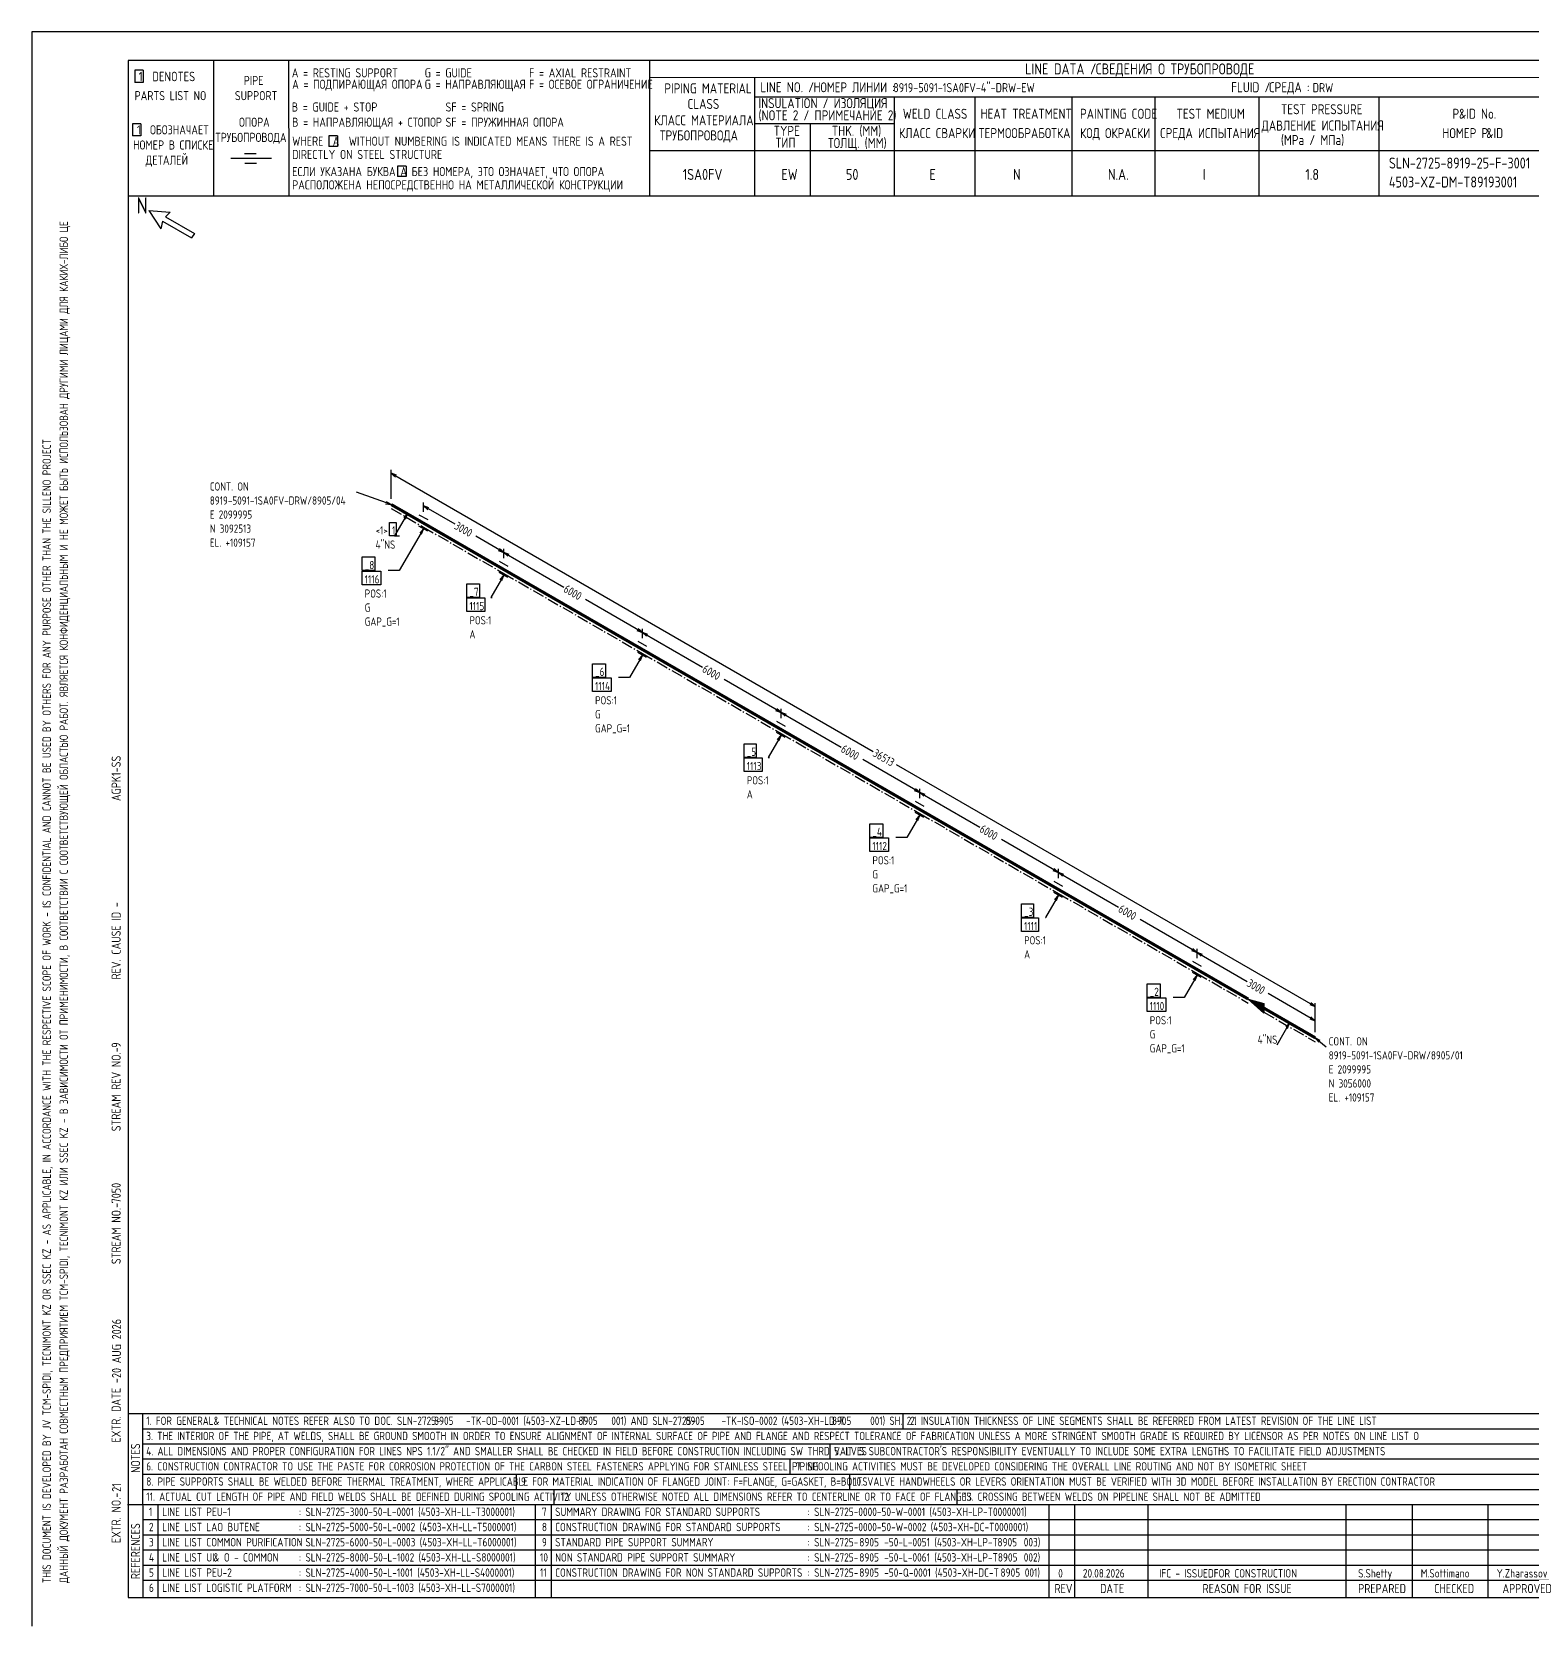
# Model space of a CAD drawing. Extents: x -1005 to 594, y -998 to 420.
# Drawn here: x 0 to 395.2, y 0 to 420 of the extents above; entities that cross this region are included whole.
import ezdxf

# ---------------------------------------------------------------- set-up
doc = ezdxf.new("R2010")
doc.units = 0
doc.linetypes.add('GT111', pattern=[4.5, 3, -0.6, 0.3, -0.6])
doc.styles.add('TTFN17', font='GOST type A')

msp = doc.modelspace()

# ---------------------------------------------------------------- linework, layer by layer
at = {"layer": 'GT_1', "flags": 128}
for points in [[(0, 420), (0, 0)], [(594, 420), (0, 420)], [(589.1, 412.5), (25.4, 412.5)], [(25.4, 412.5), (25.4, 7.5)], [(47.8, 412.5), (47.8, 376.7)], [(67.6, 412.5), (67.7, 376.7)], [(162.7, 412.5), (162.7, 376.7)], [(29.3, 409.9), (27.1, 409.9)], [(27.1, 409.9), (27.1, 406.7)], [(29.3, 409.9), (29.3, 406.7)], [(589.1, 408), (162.7, 407.9)], [(190.3, 407.8), (190.3, 376.7)], [(29.3, 406.7), (27.1, 406.7)], [(190.3, 402.9), (402.7, 402.9)], [(227.1, 402.9), (227.1, 376.7)], [(248.4, 402.9), (248.4, 376.8)], [(273.9, 402.9), (273.9, 376.7)], [(295.8, 402.9), (295.8, 376.7)], [(323.2, 402.9), (323.2, 376.7)], [(354.8, 402.9), (354.8, 376.8)], [(28.7, 395.8), (26.5, 395.8)], [(26.5, 395.8), (26.5, 392.6)], [(28.7, 395.8), (28.7, 392.6)], [(227.1, 395.8), (190.3, 395.8)], [(205, 395.8), (205, 376.7)], [(28.7, 392.6), (26.5, 392.6)], [(80.5, 392.6), (78.2, 392.6)], [(78.2, 392.6), (78.2, 389.8)], [(80.5, 392.6), (80.5, 389.8)], [(63.1, 386.6), (52.4, 386.6)], [(59.1, 387.9), (56, 387.9)], [(80.5, 389.8), (78.2, 389.8)], [(230.2, 388.7), (162.7, 388.7)], [(402.7, 388.7), (226.9, 388.7)], [(59.2, 385.3), (56.1, 385.3)], [(98.6, 384.6), (96.3, 384.6)], [(96.3, 384.6), (96.3, 381.9)], [(98.6, 384.6), (98.6, 381.9)], [(98.6, 381.9), (96.3, 381.9)], [(402.7, 376.7), (25.4, 376.7)], [(30.8, 372.9), (34, 368.1)], [(30.8, 372.9), (36.4, 372.5)], [(34.4, 370.1), (34, 368.1)], [(34.4, 370.1), (42, 365.7)], [(36.4, 372.5), (35.2, 371.3)], [(35.2, 371.3), (42.8, 366.9)], [(42.8, 366.9), (42, 365.7)], [(94.65, 296.975), (94.65, 304.625)], [(96.075, 303.2), (94.65, 303.725), (95.775, 302.75)], [(94.65, 303.725), (221.625, 230.45)], [(94.65, 295.475), (85.5, 298.775)], [(93.15, 295.7), (94.65, 295.475), (93.375, 296.225)], [(103.125, 293.6), (103.125, 296)], [(104.55, 294.575), (103.125, 295.1), (104.25, 294.125)], [(103.125, 295.1), (111.375, 290.375)], [(94.2, 290.75), (95.925, 290.75), (95.925, 287.225), (94.2, 287.225), (94.2, 290.75)], [(98.925, 293.075), (95.55, 287.225), (96.825, 287.225)], [(98.4, 291.65), (98.925, 293.075), (97.95, 291.95)], [(101.925, 292.775), (104.25, 291.5)], [(103.125, 289.1), (96.75, 278.075), (93.825, 278.075)], [(104.25, 288.5), (101.925, 289.775)], [(102.6, 287.675), (103.125, 289.1), (102.15, 287.975)], [(124.275, 282.875), (116.925, 287.15)], [(87, 281.675), (90.375, 281.675), (90.375, 278.075), (87, 278.075), (87, 281.675)], [(122.85, 283.4), (124.275, 282.875), (123.15, 283.85)], [(124.275, 281.375), (124.275, 283.775)], [(124.275, 281.375), (124.275, 283.775)], [(125.7, 282.35), (124.275, 282.875), (125.4, 281.9)], [(124.275, 282.875), (140.1, 273.725)], [(87, 277.925), (91.95, 277.925), (91.95, 274.325), (87, 274.325), (87, 277.925)], [(123.075, 280.55), (125.4, 279.275)], [(125.4, 276.275), (123.075, 277.55)], [(114.525, 274.625), (117.9, 274.625), (117.9, 271.025), (114.525, 271.025), (114.525, 274.625)], [(124.275, 276.875), (120.9, 271.025), (121.275, 271.025)], [(123.75, 275.45), (124.275, 276.875), (123.3, 275.75)], [(114.525, 270.875), (119.325, 270.875), (119.325, 267.275), (114.525, 267.275), (114.525, 270.875)], [(160.8, 261.8), (145.8, 270.425)], [(159.375, 262.325), (160.8, 261.8), (159.675, 262.775)], [(160.8, 260.3), (160.8, 262.7)], [(160.8, 260.3), (160.8, 262.7)], [(162.225, 261.275), (160.8, 261.8), (161.925, 260.825)], [(160.8, 261.8), (176.625, 252.65)], [(159.6, 259.475), (161.925, 258.2)], [(161.925, 255.2), (159.6, 256.475)], [(147.675, 253.55), (151.05, 253.55), (151.05, 249.95), (147.675, 249.95), (147.675, 253.55)], [(160.8, 255.8), (157.425, 249.95), (154.5, 249.95)], [(160.275, 254.375), (160.8, 255.8), (159.825, 254.675)], [(147.675, 249.8), (152.625, 249.8), (152.625, 246.2), (147.675, 246.2), (147.675, 249.8)], [(197.325, 240.725), (182.325, 249.35)], [(195.9, 241.25), (197.325, 240.725), (196.2, 241.7)], [(197.325, 239.225), (197.325, 241.625)], [(197.325, 239.225), (197.325, 241.625)], [(198.75, 240.2), (197.325, 240.725), (198.45, 239.75)], [(197.325, 240.725), (213.15, 231.575)], [(196.125, 238.4), (198.45, 237.125)], [(198.45, 234.125), (196.125, 235.4)], [(187.575, 232.475), (190.8, 232.475), (190.8, 228.875), (187.575, 228.875), (187.575, 232.475)], [(197.325, 234.725), (193.95, 228.875), (194.325, 228.875)], [(196.8, 233.3), (197.325, 234.725), (196.35, 233.6)], [(187.575, 228.725), (192.375, 228.725), (192.375, 225.125), (187.575, 225.125), (187.575, 228.725)], [(233.85, 219.65), (218.85, 228.275)], [(338.025, 163.25), (227.7, 226.925)], [(232.425, 220.175), (233.85, 219.65), (232.725, 220.625)], [(233.85, 218.15), (233.85, 220.55)], [(233.85, 218.15), (233.85, 220.55)], [(235.275, 219.125), (233.85, 219.65), (234.975, 218.675)], [(233.85, 219.65), (249.675, 210.5)], [(232.65, 217.325), (234.975, 216.05)], [(234.975, 213.05), (232.65, 214.325)], [(220.725, 211.4), (224.1, 211.4), (224.1, 207.8), (220.725, 207.8), (220.725, 211.4)], [(233.85, 213.65), (230.475, 207.8), (227.55, 207.8)], [(233.325, 212.225), (233.85, 213.65), (232.875, 212.525)], [(220.725, 207.65), (225.675, 207.65), (225.675, 204.05), (220.725, 204.05), (220.725, 207.65)], [(270.375, 198.575), (255.375, 207.2)], [(268.95, 199.1), (270.375, 198.575), (269.25, 199.55)], [(270.375, 197.075), (270.375, 199.475)], [(270.375, 197.075), (270.375, 199.475)], [(271.8, 198.05), (270.375, 198.575), (271.5, 197.6)], [(270.375, 198.575), (286.2, 189.425)], [(269.175, 196.25), (271.5, 194.975)], [(271.5, 191.975), (269.175, 193.25)], [(260.625, 190.325), (263.85, 190.325), (263.85, 186.725), (260.625, 186.725), (260.625, 190.325)], [(270.375, 192.575), (267, 186.725), (267.075, 186.725)], [(269.85, 191.15), (270.375, 192.575), (269.4, 191.45)], [(260.625, 186.575), (265.125, 186.575), (265.125, 182.975), (260.625, 182.975), (260.625, 186.575)], [(306.9, 177.5), (291.9, 186.125)], [(305.475, 178.025), (306.9, 177.5), (305.775, 178.475)], [(306.9, 176), (306.9, 178.4)], [(306.9, 176), (306.9, 178.4)], [(308.325, 176.975), (306.9, 177.5), (308.025, 176.525)], [(306.9, 177.5), (320.1, 169.85)], [(305.7, 175.175), (308.025, 173.9)], [(293.775, 169.25), (297.15, 169.25), (297.15, 165.65), (293.775, 165.65), (293.775, 169.25)], [(306.9, 171.5), (303.525, 165.65), (300.6, 165.65)], [(308.025, 170.9), (305.7, 172.175)], [(306.375, 170.075), (306.9, 171.5), (305.925, 170.375)], [(293.775, 165.5), (298.725, 165.5), (298.725, 161.9), (293.775, 161.9), (293.775, 165.5)], [(324.525, 162.8), (324.525, 161.45), (320.4, 165.2), (324.525, 164), (324.525, 161.6), (320.775, 164.975), (324.525, 163.925), (324.525, 161.825), (321.225, 164.75), (324.525, 163.7), (324.525, 161.975), (321.6, 164.45), (324.525, 163.55), (324.525, 162.125), (321.975, 164.3), (324.525, 163.4), (324.525, 162.275), (322.425, 164), (324.525, 163.25), (324.525, 162.5), (322.725, 163.85), (324.525, 163.025), (324.525, 162.65), (323.175, 163.55), (324.525, 162.875), (324.525, 162.8), (320.4, 165.2)], [(338.025, 159.5), (325.65, 166.625)], [(336.6, 163.775), (338.025, 163.25), (336.9, 164.225)], [(338.025, 156.5), (338.025, 164.15)], [(336.6, 160.025), (338.025, 159.5), (336.9, 160.475)], [(338.025, 156.5), (338.025, 160.4)], [(331.275, 158.9), (327.9, 153.05)], [(330.75, 157.475), (331.275, 158.9), (330.3, 157.775)], [(339.3, 154.25), (338.025, 155), (339, 153.875)], [(338.025, 155), (340.875, 152.6)], [(25.3, 56), (402.7, 56)], [(29.1, 56), (29.2, 7.5)], [(229.4, 56), (229.4, 52)], [(29.1, 52), (402.7, 52)], [(29.1, 48), (402.7, 48)], [(210.2, 48), (210.2, 44)], [(402.7, 44), (29.1, 44)], [(199.6, 44), (199.6, 40)], [(29.2, 40), (402.7, 40)], [(127.6, 40), (127.6, 36)], [(215.4, 40), (215.4, 36)], [(29.1, 36), (402.7, 36)], [(137.5, 36), (137.5, 32)], [(243.6, 36), (243.6, 32)], [(25.2, 32), (402.7, 32)], [(33.2, 32), (33.2, 7.6)], [(132.6, 32), (132.6, 7.6)], [(136.8, 32), (136.8, 7.6)], [(267.9, 32), (267.9, 7.5)], [(274.6, 32), (274.6, 7.5)], [(293.9, 32), (293.9, 7.5)], [(346.1, 32), (346.1, 7.5)], [(363.6, 32), (363.6, 7.5)], [(383.5, 32), (383.5, 7.5)], [(402.7, 28), (29.5, 28)], [(402.7, 24), (29.1, 24)], [(402.7, 20), (29.1, 20)], [(402.7, 16), (29.1, 16)], [(402.7, 12), (29.2, 12)], [(25.4, 7.5), (589.1, 7.5)], [(0, 0), (0, 0)]]:
    msp.add_lwpolyline(points, dxfattribs=at)
at = {"layer": 'GT_1', "const_width": 0.8, "flags": 128}
for points in [[(103.125, 290.6), (94.65, 295.475)], [(124.275, 278.375), (103.125, 290.6)], [(160.8, 257.3), (124.275, 278.375)], [(197.325, 236.225), (160.8, 257.3)], [(233.85, 215.15), (197.325, 236.225)], [(270.375, 194.075), (233.85, 215.15)], [(306.9, 173), (270.375, 194.075)], [(320.4, 165.2), (306.9, 173)], [(338.025, 155), (324.525, 162.8)]]:
    msp.add_lwpolyline(points, dxfattribs=at)
at = {"layer": 'GT_1', "linetype": 'GT111', "flags": 128}
for points in [[(94.65, 294.425), (103.125, 289.55)], [(103.125, 289.55), (124.275, 277.325)], [(124.275, 277.325), (160.8, 256.25)], [(160.8, 256.25), (197.325, 235.175)], [(197.325, 235.175), (233.85, 214.1)], [(233.85, 214.1), (270.375, 193.025)], [(270.375, 193.025), (306.9, 171.95)], [(306.9, 171.95), (320.4, 164.15)], [(324.525, 161.75), (338.025, 153.95)]]:
    msp.add_lwpolyline(points, dxfattribs=at)

# ---------------------------------------------------------------- texts
at = {"layer": 'GT_1', "style": 'TTFN17'}
for s, height, p in [('LINE DATA /', 2.8875, (261.633, 408.8)), ('СВЕДЕНИЯ О ТРУБОПРОВОДЕ', 2.8875, (280.233, 408.8)), (' 1  DENOTES', 2.5025, (26.875, 407)), (' PIPE', 2.4062, (54.561, 406)), ('A = RESTING SUPPORT', 2.40625, (68.461, 408)), ('A = ПОДПИРАЮЩАЯ ОПОРА', 2.40625, (68.561, 405)), ('G = GUIDE', 2.4062, (103.461, 408)), ('G = НАПРАВЛЯЮЩАЯ', 2.40625, (103.461, 405)), ('F = AXIAL RESTRAINT', 2.40625, (130.961, 408)), ('F = ОСЕВОЕ ОГРАНИЧЕНИЕ', 2.40625, (130.961, 405)), ('PARTS LIST NO', 2.40625, (27.061, 402)), ('SUPPORT', 2.4062, (53.461, 402)), ('PIPING MATERIAL', 2.64687, (166.597, 403.8)), ('LINE NO. /', 2.6469, (191.897, 404.1)), ('НОМЕР ЛИНИИ :', 2.59875, (205.89, 404.1)), ('8919-5091-1SA0FV-4"-DRW-EW', 2.40625, (226.861, 404.1)), ('FLUID /', 2.6469, (315.897, 404.1)), ('СРЕДА :', 2.6469, (325.897, 404.1)), ('DRW', 2.4062, (337.361, 404.1)), ('B = GUIDE + STOP', 2.40625, (68.461, 399)), ('SF = SPRING', 2.40625, (108.961, 399)), ('CLASS', 2.6469, (172.697, 399.7)), ('(NOTE 2 / ПРИМЕЧАНИЕ 2)', 2.64687, (191.397, 396.7)), ('INSULATION / ИЗОЛЯЦИЯ', 2.64687, (191.397, 399.9)), ('WELD CLASS', 2.6469, (229.397, 397.1)), ('HEAT TREATMENT', 2.64687, (249.897, 397.1)), ('PAINTING CODE', 2.64687, (276.097, 397.1)), ('TEST MEDIUM', 2.64687, (301.497, 397.1)), ('TEST PRESSURE', 2.64687, (328.997, 398.3)), ('P', 2.647, (374.197, 397.1)), ('&ID No.', 2.6469, (375.908, 397.1)), (' 1  ОБОЗНАЧАЕТ', 2.40625, (26.461, 393)), ('ОПОРА', 2.4062, (54.561, 395)), ('B = НАПРАВЛЯЮЩАЯ + СТОПОР', 2.40625, (68.561, 395)), ('SF = ПРУЖИННАЯ ОПОРА', 2.40625, (108.961, 395)), ('КЛАСС МАТЕРИАЛА', 2.64687, (163.897, 395.4)), ('TYPE', 2.6469, (195.397, 392.6)), ('THK. (MM)', 2.6469, (210.697, 392.6)), ('ДАВЛЕНИЕ ИСПЫТАНИЯ', 2.64687, (323.897, 394)), ('НОМЕР В СПИСКЕ', 2.40625, (26.661, 389)), ('ТРУБОПРОВОДА', 2.40625, (48.361, 391)), ('WHERE  A  WITHOUT NUMBERING IS INDICATED MEANS THERE IS A REST', 2.40625, (68.561, 390)), ('ТРУБОПРОВОДА', 2.64687, (165.397, 391.4)), ('ТИП', 2.6469, (195.897, 389.5)), ('ТОЛЩ. (ММ)', 2.6469, (209.697, 389.4)), ('КЛАСС СВАРКИ', 2.64687, (228.397, 392)), ('ТЕРМООБРАБОТКА', 2.64687, (249.397, 392)), ('КОД ОКРАСКИ', 2.64687, (276.097, 392)), ('СРЕДА ИСПЫТАНИЯ', 2.64687, (297.197, 392)), ('(MPa / МПа)', 2.64687, (328.997, 390.2)), ('НОМЕР P', 2.6469, (371.497, 392)), ('&ID', 2.6469, (383.097, 392)), ('ДЕТАЛЕЙ', 2.4062, (29.961, 385)), ('DIRECTLY ON STEEL STRUCTURE', 2.40625, (68.561, 386.5)), ('SLN-2725-8919-25-F-3001', 2.8875, (357.433, 384)), ('ЕСЛИ УКАЗАНА БУКВА A БЕЗ НОМЕРА, ЭТО ОЗНАЧАЕТ, ЧТО ОПОРА', 2.40625, (68.561, 382)), ('1SA0FV', 2.8875, (171.433, 381)), ('EW', 2.8875, (197.433, 381)), ('50', 2.8875, (214.433, 381)), ('E', 2.888, (236.433, 381)), ('N', 2.888, (258.433, 381)), ('N.A.', 2.8875, (283.433, 381)), ('I', 2.888, (308.433, 381)), ('1.8', 2.8875, (335.433, 381)), ('РАСПОЛОЖЕНА НЕПОСРЕДСТВЕННО НА МЕТАЛЛИЧЕСКОЙ КОНСТРУКЦИИ', 2.40625, (68.561, 378.5)), ('4503-XZ-DM-T89193001', 2.8875, (357.433, 379)), ('N', 4.331, (27.55, 372.1)), ('CONT. ON', 2.1656, (46.859, 299.15)), ('8919-5091-1SA0FV-DRW/8905/04', 2.16562, (46.859, 295.453)), ('E 2099995', 2.1656, (46.859, 291.755)), ('N 3092513', 2.1656, (46.859, 288.058)), ('EL. +109157', 2.16562, (46.859, 284.36)), ('<1>', 2.1656, (90.522, 287.6)), ('4"NS', 2.1656, (90.522, 283.85)), ('1', 2.166, (94.88, 287.6)), ('_8', 2.1656, (87.675, 278.45)), ('1116', 2.1656, (87.675, 274.7)), ('POS:1', 2.1656, (87.675, 270.95)), ('_7', 2.1656, (115.258, 271.4)), ('G', 2.166, (87.675, 267.253)), ('1115', 2.1656, (115.258, 267.65)), ('GAP_G=1', 2.1656, (87.675, 263.555)), ('POS:1', 2.1656, (115.258, 263.9)), ('A', 2.166, (115.258, 260.203)), ('_6', 2.1656, (148.35, 250.325)), ('1114', 2.1656, (148.35, 246.575)), ('POS:1', 2.1656, (148.35, 242.825)), ('G', 2.166, (148.35, 239.128)), ('GAP_G=1', 2.1656, (148.35, 235.43)), ('_5', 2.1656, (188.308, 229.25)), ('1113', 2.1656, (188.308, 225.5)), ('POS:1', 2.1656, (188.308, 221.75)), ('A', 2.166, (188.308, 218.053)), ('_4', 2.1656, (221.4, 208.175)), ('1112', 2.1656, (221.4, 204.425)), ('POS:1', 2.1656, (221.4, 200.675)), ('G', 2.166, (221.4, 196.978)), ('GAP_G=1', 2.1656, (221.4, 193.28)), ('_3', 2.1656, (261.358, 187.1)), ('1111', 2.1656, (261.358, 183.35)), ('POS:1', 2.1656, (261.358, 179.6)), ('A', 2.166, (261.358, 175.903)), ('_2', 2.1656, (294.45, 166.025)), ('1110', 2.1656, (294.45, 162.275)), ('POS:1', 2.1656, (294.45, 158.525)), ('G', 2.166, (294.45, 154.828)), ('4"NS', 2.1656, (322.872, 153.425)), ('GAP_G=1', 2.1656, (294.45, 151.13)), ('CONT. ON', 2.1656, (341.575, 152.975)), ('8919-5091-1SA0FV-DRW/8905/01', 2.16562, (341.575, 149.278)), ('E 2099995', 2.1656, (341.575, 145.58)), ('N 3056000', 2.1656, (341.575, 141.883)), ('EL. +109157', 2.16562, (341.575, 138.185)), ('1. FOR GENERAL', 2.18487, (30.128, 53)), ('& TECHNICAL NOTES REFER ALSO TO DOC. SLN-2725-      -TK-OD-0001 (4503-XZ-LD-T      001) AND SLN-2725-      -TK-ISO-0002 (4503-XH-LD-T      001) SH. 2.1', 2.18487, (47.868, 53)), ('8905', 2.1849, (105.928, 53)), ('8905', 2.1849, (143.928, 53)), ('8905', 2.1849, (172.128, 53)), ('8905', 2.1849, (210.728, 53)), ('2. INSULATION THICKNESS OF LINE SEGMENTS SHALL BE REFERRED FROM LATEST REVISION OF THE LINE LIST', 2.18487, (231.328, 53)), ('3. THE INTERIOR OF THE PIPE, AT WELDS, SHALL BE GROUND SMOOTH IN ORDER TO ENSURE ALIGNMENT OF INTERNAL SURFACE OF PIPE AND FLANGE AND RESPECT TOLERANCE OF FABRICATION UNLESS A MORE STRINGENT SMOOTH GRADE IS REQUIRED BY LICENSOR AS PER NOTES ON LINE LIST O', 2.18487, (30.128, 49)), ('4. ALL DIMENSIONS AND PROPER CONFIGURATION FOR LINES NPS 1.1/2" AND SMALLER SHALL BE CHECKED IN FIELD BEFORE CONSTRUCTION INCLUDING SW THRD VALVES', 2.18487, (30.128, 45)), ("5. IT IS SUBCONTRACTOR'S RESPONSIBILITY EVENTUALLY TO INCLUDE SOME EXTRA LENGTHS TO FACILITATE FIELD ADJUSTMENTS", 2.18487, (211.328, 45)), ('6. CONSTRUCTION CONTRACTOR TO USE THE PASTE FOR CORROSION PROTECTION OF THE CARBON STEEL FASTENERS APPLYING FOR STAINLESS STEEL PIPING', 2.18487, (30.128, 41)), ('7. SPOOLING ACTIVITIES MUST BE DEVELOPED CONSIDERING THE OVERALL LINE ROUTING AND NOT BY ISOMETRIC SHEET', 2.18487, (201.328, 41)), ('8. PIPE SUPPORTS SHALL BE WELDED BEFORE THERMAL TREATMENT, WHERE APPLICABLE', 2.18487, (30.128, 37)), ('9. FOR MATERIAL INDICATION OF FLANGED JOINT: F=FLANGE, G=GASKET, B=BOLTS', 2.18487, (128.828, 37)), ('10. VALVE HANDWHEELS OR LEVERS ORIENTATION MUST BE VERIFIED WITH 3D MODEL BEFORE INSTALLATION BY ERECTION CONTRACTOR', 2.18487, (216.328, 37)), ('11. ACTUAL CUT LENGTH OF PIPE AND FIELD WELDS SHALL BE DEFINED DURING SPOOLING ACTIVITY', 2.18487, (30.128, 33)), ('12. UNLESS OTHERWISE NOTED ALL DIMENSIONS REFER TO CENTERLINE OR TO FACE OF FLANGES', 2.18487, (139.328, 33)), ('13. CROSSING BETWEEN WELDS ON PIPELINE SHALL NOT BE ADMITTED', 2.18487, (245.328, 33)), ('1', 2.214, (30.832, 29)), ('LINE LIST PEU-1', 2.21375, (34.332, 29)), (': SLN-2725-3000-50-L-0001 (4503-XH-LL-T3000001)', 2.21375, (70.332, 29)), ('7', 2.214, (134.332, 29)), ('SUMMARY DRAWING FOR STANDARD SUPPORTS', 2.21375, (137.832, 29)), (': SLN-2725-0000-50-W-0001 (4503-XH-LP-T0000001)', 2.21375, (204.332, 29)), ('2', 2.214, (30.832, 25)), ('LINE LIST LAO BUTENE', 2.21375, (34.332, 25)), (': SLN-2725-5000-50-L-0002 (4503-XH-LL-T5000001)', 2.21375, (70.332, 25)), ('8', 2.214, (134.332, 25)), ('CONSTRUCTION DRAWING FOR STANDARD SUPPORTS', 2.21375, (137.832, 25)), (': SLN-2725-0000-50-W-0002 (4503-XH-DC-T0000001)', 2.21375, (204.332, 25)), ('3', 2.214, (30.832, 21)), ('LINE LIST COMMON PURIFICATION', 2.21375, (34.332, 21)), (': SLN-2725-6000-50-L-0003 (4503-XH-LL-T6000001)', 2.21375, (70.332, 21)), ('9', 2.214, (134.332, 21)), ('STANDARD PIPE SUPPORT SUMMARY', 2.21375, (137.832, 21)), (': SLN-2725-      -50-L-0051 (4503-XH-LP-T      003)', 2.21375, (204.332, 21)), ('8905', 2.2138, (217.932, 21)), ('8905', 2.2138, (254.332, 21)), ('4', 2.214, (30.832, 17)), ('LINE LIST UI', 2.21375, (34.332, 17)), ('& O - COMMON', 2.21375, (47.849, 17)), (': SLN-2725-8000-50-L-1002 (4503-XH-LL-S8000001)', 2.21375, (70.332, 17)), ('10', 2.2138, (133.832, 17)), ('NON STANDARD PIPE SUPPORT SUMMARY', 2.21375, (137.832, 17)), (': SLN-2725-      -50-L-0061 (4503-XH-LP-T      002)', 2.21375, (204.332, 17)), ('8905', 2.2138, (217.932, 17)), ('8905', 2.2138, (254.432, 17)), ('5', 2.214, (30.832, 13)), ('LINE LIST PEU-2', 2.21375, (34.332, 13)), (': SLN-2725-4000-50-L-1001 (4503-XH-LL-S4000001)', 2.21375, (70.332, 13)), ('11', 2.2138, (133.832, 13)), ('CONSTRUCTION DRAWING FOR NON STANDARD SUPPORTS', 2.21375, (137.832, 13)), (': SLN-2725-      -50-Q-0001 (4503-XH-DC-T      001)', 2.21375, (204.332, 13)), ('8905', 2.2138, (217.932, 13)), ('8905', 2.2138, (255.132, 13)), ('0', 2.214, (270.332, 12.8)), ('20.08.2026', 2.2138, (276.832, 12.8)), ('IFC - ISSUEDFOR CONSTRUCTION', 2.21375, (296.932, 12.8)), ('S.Shetty', 2.2138, (349.332, 12.8)), ('M.Sottimano', 2.21375, (365.832, 12.8)), ('Y.Zharassov', 2.21375, (385.832, 12.8)), ('6', 2.214, (30.832, 9)), ('LINE LIST LOGISTIC PLATFORM', 2.21375, (34.332, 9)), (': SLN-2725-7000-50-L-1003 (4503-XH-LL-S7000001)', 2.21375, (70.332, 9)), ('REV', 2.4062, (269.361, 8.7)), ('DATE', 2.4062, (281.361, 8.7)), ('REASON FOR ISSUE', 2.40625, (308.361, 8.7)), ('PREPARED', 2.4062, (349.361, 8.7)), ('CHECKED', 2.4062, (369.361, 8.7)), ('APPROVED', 2.4062, (387.361, 8.7))]:
    msp.add_text(s, height=height, dxfattribs=at).set_placement(p)
for s, height, rotation, p in [('ДАННЫЙ ДОКУМЕНТ РАЗРАБОТАН СОВМЕСТНЫМ ПРЕДПРИЯТИЕМ TCM-SPIDI, TECNIMONT KZ ИЛИ SSEC KZ - В ЗАВИСИМОСТИ ОТ ПРИМЕНИМОСТИ, В СООТВЕТСТВИИ С СООТВЕТСТВУЮЩЕЙ ОБЛАСТЬЮ РАБОТ. ЯВЛЯЕТСЯ КОНФИДЕНЦИАЛЬНЫМ И НЕ МОЖЕТ БЫТЬ ИСПОЛЬЗОВАН ДРУГИМИ ЛИЦАМИ ДЛЯ КАКИХ-ЛИБО ЦЕ', 2.21375, 90, (9.5, 11.332)), ('THIS DOCUMENT IS DEVELOPED BY JV TCM-SPIDI, TECNIMONT KZ OR SSEC KZ - AS APPLICABLE, IN ACCORDANCE WITH THE RESPECTIVE SCOPE OF WORK - IS CONFIDENTIAL AND CANNOT BE USED BY OTHERS FOR ANY PURPOSE OTHER THAN THE SILLENO PROJECT', 2.21375, 90, (5, 11.332)), ('3000', 2.1656, -30, (111.061, 289.212)), ('6000', 2.1656, -30, (139.831, 272.601)), ('6000', 2.1656, -30, (176.356, 251.526)), ('6000', 2.1656, -30, (212.881, 230.451)), ('36513', 2.1656, -30, (221.313, 229.316)), ('AGPK1-SS', 2.4062, 90, (23.4, 217.361)), ('6000', 2.1656, -30, (249.406, 209.376)), ('REV. CAUSE ID -', 2.40625, 90, (23.4, 170.361)), ('6000', 2.1656, -30, (285.931, 188.301)), ('3000', 2.1656, -30, (319.823, 168.725)), ('STREAM REV NO.-', 2.40625, 90, (23.4, 130.361)), ('9', 2.406, 90, (23.4, 152.361)), ('7050', 2.4062, 90, (23.4, 111.361)), ('STREAM NO.-', 2.40625, 90, (23.4, 95.361)), ('20 AUG 2026', 2.40625, 90, (23.5, 65.361)), ('EXTR. DATE -', 2.40625, 90, (23.4, 48.361)), ('NOTES', 2.4062, 90, (28.5, 40.361)), ('EXTR. NO.-', 2.4062, 90, (23.4, 21.861)), ('21', 2.4062, 90, (23.5, 35.361)), ('REFERENCES', 2.4062, 90, (28.5, 12.361))]:
    msp.add_text(s, height=height, rotation=rotation, dxfattribs=at).set_placement(p)

doc.saveas('drawing.dxf')
